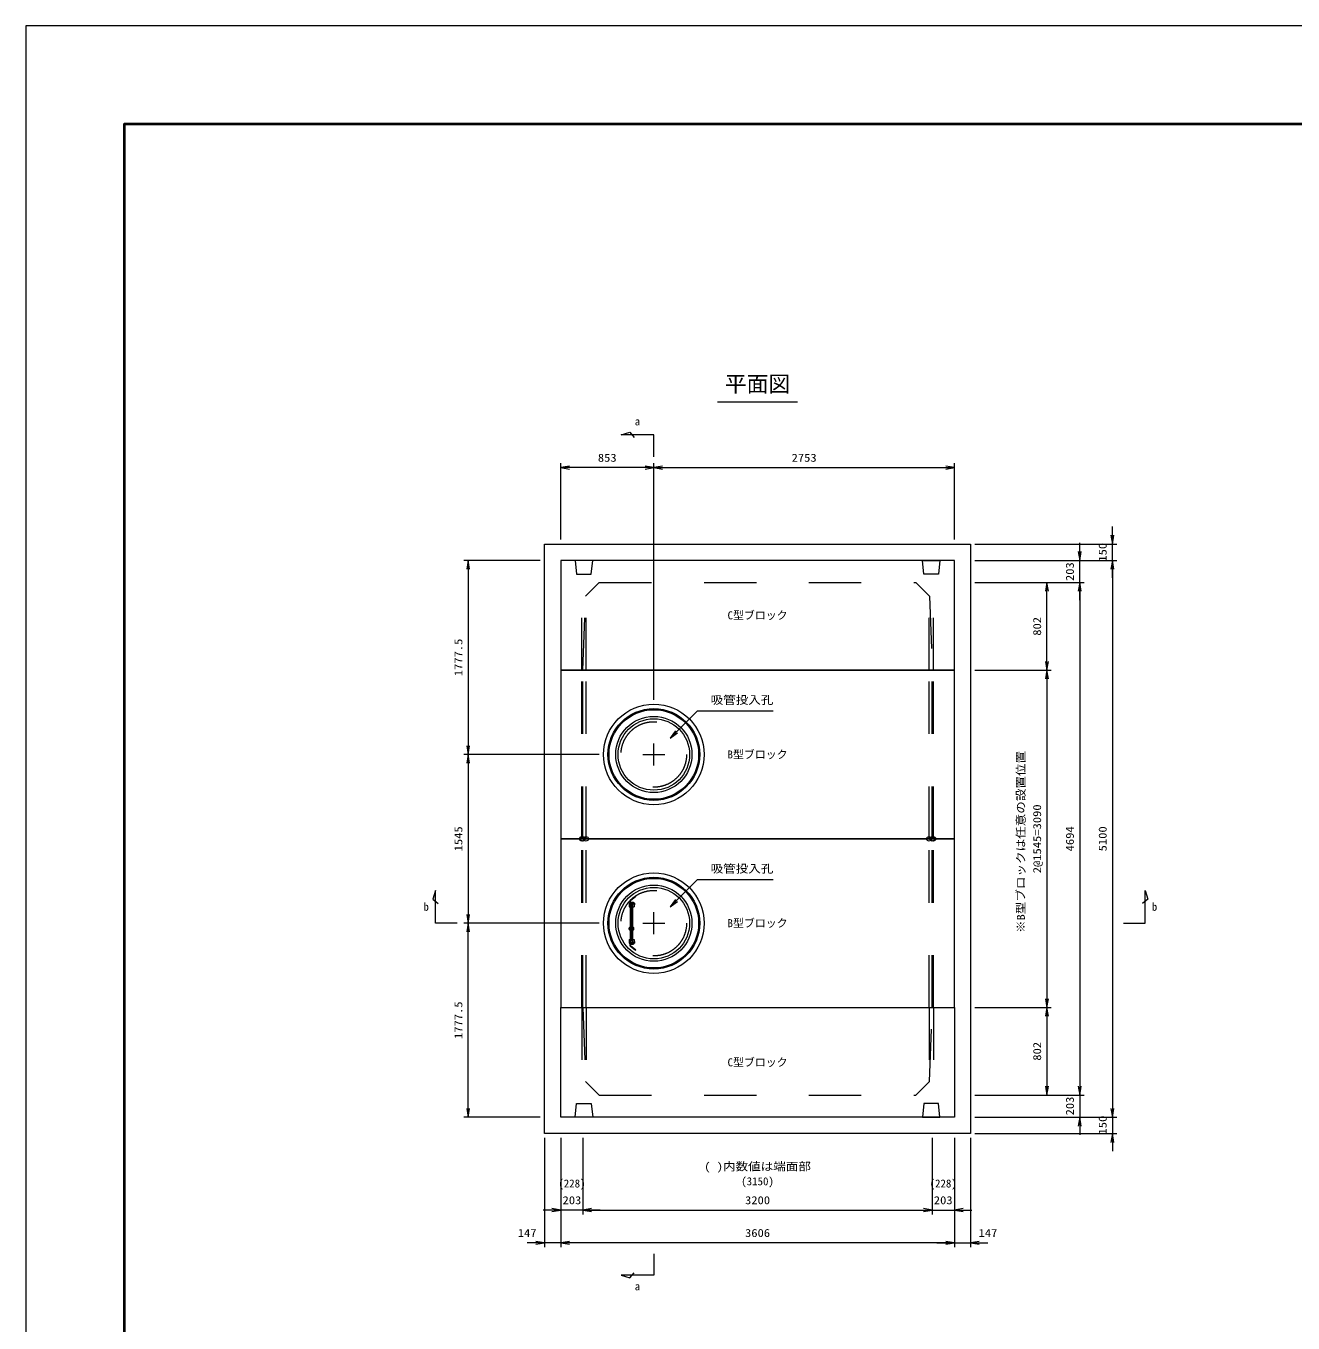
# Model space of a CAD drawing. Units: millimetres at full size. Extents: x 37600 to 71200, y 27760 to 51520.
# Drawn here: x 37600 to 49204, y 39640 to 51520 of the extents above; entities that cross this region are included whole.
import ezdxf
from ezdxf.enums import TextEntityAlignment as Align

# ---------------------------------------------------------------- set-up
doc = ezdxf.new("R2010")
doc.units = ezdxf.units.MM
doc.header["$LTSCALE"] = 80.0044
doc.header["$PDMODE"] = 32
doc.header["$PDSIZE"] = 40
doc.linetypes.add('CHAIN', pattern=[18.5, 12, -1.5, 3.5, -1.5])
doc.linetypes.add('DASHED_SPACED', pattern=[12, 6, -6])
for name, color, linetype, lineweight in [('0_2', 4, 'Continuous', 13), ('Defpoints_5', 5, 'Continuous', 13), ('FRP', 4, 'DASHED_SPACED', 13), ('図枠', 1, 'Continuous', 40), ('寸法', 6, 'Continuous', 13), ('文字', 2, 'Continuous', 13)]:
    doc.layers.add(name, color=color, linetype=linetype, lineweight=lineweight)
doc.styles.add('ＭＳ ゴシック', font='')
doc.styles.get('ＭＳ ゴシック').set_extended_font_data('MS Gothic')

# ---------------------------------------------------------------- blocks, each defined once
blk = doc.blocks.new('open_arrow')
at = {"color": 0, "linetype": 'Continuous', "lineweight": -2}
blk.add_lwpolyline([(7.5, 1.25), (0, 0), (7.5, -1.25)], dxfattribs=at)

msp = doc.modelspace()

# ---------------------------------------------------------------- linework, layer by layer
at = {"layer": '0_2', "linetype": 'DASHED_SPACED'}
for p, q in [((42690, 45620), (42690, 46500)), ((42730, 45620), (42730, 46500)), ((45870, 45620), (45870, 46500)), ((45910, 45620), (45910, 46500)), ((42690, 44075), (42690, 45620)), ((42730, 44075), (42730, 45620)), ((45870, 44075), (45870, 45620)), ((45910, 44075), (45910, 45620)), ((42690, 42530), (42690, 44075)), ((42730, 42530), (42730, 44075)), ((45870, 42530), (45870, 44075)), ((45910, 42530), (45910, 44075)), ((42690, 42530), (42690, 41650)), ((42730, 42530), (42730, 41650)), ((45870, 42530), (45870, 41650)), ((45910, 42530), (45910, 41650))]:
    msp.add_line(p, q, dxfattribs=at)
at = {"layer": '0_2', "color": 3, "linetype": 'DASHED_SPACED'}
for p, q in [((42700, 44075), (42700, 45620)), ((45900, 44075), (45900, 45620)), ((42700, 42530), (42700, 44075)), ((45900, 42530), (45900, 44075))]:
    msp.add_line(p, q, dxfattribs=at)
at = {"layer": '0_2', "color": 2, "linetype": 'CHAIN'}
for p, q in [((43350, 44747.5), (43350, 44947.5)), ((43250, 44847.5), (43450, 44847.5)), ((43350, 43202.5), (43350, 43402.5)), ((43250, 43302.5), (43450, 43302.5))]:
    msp.add_line(p, q, dxfattribs=at)
at = {"layer": '0_2', "color": 7}
msp.add_lwpolyline([(42350, 46775), (46250, 46775), (46250, 41375), (42350, 41375)], close=True, dxfattribs=at)
at = {"layer": '0_2', "color": 3}
for points in [[(42497, 45620), (46103, 45620), (46103, 46625), (42497, 46625)], [(46103, 44075), (46103, 45620), (42497, 45620), (42497, 44075)], [(46103, 42530), (46103, 44075), (42497, 44075), (42497, 42530)], [(42497, 42530), (46103, 42530), (46103, 41525), (42497, 41525)]]:
    msp.add_lwpolyline(points, close=True, dxfattribs=at)
at = {"layer": '0_2', "linetype": 'DASHED_SPACED'}
for points in [[(42630, 46625), (42642.5, 46500), (42777.5, 46500), (42790, 46625)], [(45970, 46625), (45957.5, 46500), (45822.5, 46500), (45810, 46625)], [(42630, 41525), (42642.5, 41650), (42777.5, 41650), (42790, 41525)], [(45970, 41525), (45957.5, 41650), (45822.5, 41650), (45810, 41525)]]:
    msp.add_lwpolyline(points, close=True, dxfattribs=at)
at = {"layer": '0_2', "color": 3, "linetype": 'DASHED_SPACED'}
for points in [[(42700, 45620), (42725, 46297), (42850, 46422), (45750, 46422), (45875, 46297), (45900, 45620)], [(42700, 42530), (42725, 41853), (42850, 41728), (45750, 41728), (45875, 41853), (45900, 42530)]]:
    msp.add_lwpolyline(points, dxfattribs=at)
at = {"layer": '0_2', "color": 3}
for centre, radius in [((43350, 44847.5), 460), ((43350, 44847.5), 420), ((43350, 43302.5), 460), ((43350, 43302.5), 420)]:
    msp.add_circle(centre, radius, dxfattribs=at)
at = {"layer": '0_2'}
for centre, radius in [((43350, 44847.5), 410), ((43350, 44847.5), 349), ((43350, 44847.5), 327), ((43350, 43302.5), 410), ((43350, 43302.5), 349), ((43350, 43302.5), 327)]:
    msp.add_circle(centre, radius, dxfattribs=at)
at = {"layer": '0_2', "color": 3, "linetype": 'DASHED_SPACED'}
for centre in [(43350, 44847.5), (43350, 43302.5)]:
    msp.add_circle(centre, 300, dxfattribs=at)
at = {"layer": '0_2'}
for p in [(42690, 44075), (42730, 44075), (45870, 44075), (45910, 44075)]:
    msp.add_point(p, dxfattribs=at)
at = {"layer": '0_2', "color": 3}
for p in [(42700, 44075), (45900, 44075)]:
    msp.add_point(p, dxfattribs=at)
at = {"layer": 'Defpoints_5'}
msp.add_lwpolyline([(37600, 27760), (71200, 27760), (71200, 51520), (37600, 51520)], close=True, dxfattribs=at)
at = {"layer": 'FRP'}
for p, q in [((43125, 43486.44), (43171, 43486.44)), ((43125, 43486.44), (43125, 43484.44)), ((43125, 43484.44), (43171, 43484.44)), ((43125, 43484.44), (43125, 43452.44)), ((43132.09, 43494.59), (43134.03, 43488.77)), ((43181.43, 43550.66), (43132.85, 43510)), ((43134, 43482.25), (43134, 43477.55)), ((43134.03, 43491.44), (43134.03, 43486.44)), ((43134.03, 43491.44), (43165.12, 43491.44)), ((43184.32, 43547.21), (43135.73, 43506.54)), ((43139.58, 43495.94), (43165.12, 43495.94)), ((43159, 43491.44), (43155.95, 43488.39)), ((43156, 43491.44), (43156, 43486.44)), ((43156, 43482.25), (43156, 43477.55)), ((43159.95, 43484.44), (43159.95, 43473.71)), ((43165.12, 43495.94), (43165.12, 43491.44)), ((43171, 43484.44), (43171, 43452.44)), ((43173, 43484.44), (43173, 43471.44)), ((43181.43, 43550.66), (43184.32, 43547.21)), ((43125, 43473.71), (43159.95, 43473.71)), ((43125, 43452.44), (43133.9, 43452.44)), ((43134, 43473.71), (43134, 43131.29)), ((43156, 43473.71), (43156, 43131.29)), ((43156, 43452.44), (43171, 43452.44)), ((43171, 43471.44), (43173, 43471.44)), ((43125, 43152.56), (43133.9, 43152.56)), ((43125, 43152.56), (43125, 43120.56)), ((43125, 43131.29), (43159.95, 43131.29)), ((43134, 43127.45), (43134, 43122.75)), ((43156, 43152.56), (43171, 43152.56)), ((43156, 43127.45), (43156, 43122.75)), ((43159.95, 43131.29), (43159.95, 43120.56)), ((43171, 43152.56), (43171, 43120.56)), ((43171, 43133.56), (43173, 43133.56)), ((43173, 43133.56), (43173, 43120.56)), ((43125, 43120.56), (43171, 43120.56)), ((43125, 43120.56), (43125, 43118.56)), ((43125, 43118.56), (43171, 43118.56)), ((43134.03, 43116.23), (43132.09, 43110.41)), ((43132.85, 43095), (43181.43, 43054.34)), ((43134.03, 43118.56), (43134.03, 43113.56)), ((43134.03, 43113.56), (43165.12, 43113.56)), ((43135.73, 43098.46), (43184.32, 43057.79)), ((43139.58, 43109.06), (43165.12, 43109.06)), ((43155.95, 43116.61), (43159, 43113.56)), ((43156, 43118.56), (43156, 43113.56)), ((43165.12, 43113.56), (43165.12, 43109.06)), ((43184.32, 43057.79), (43181.43, 43054.34))]:
    msp.add_line(p, q, dxfattribs=at)
at = {"layer": 'FRP', "linetype": 'CHAIN'}
msp.add_line((43145, 43465.4), (43145, 43139.74), dxfattribs=at)
at = {"layer": 'FRP'}
for centre, radius, start, end in [((43139.58, 43501.94), 10.5, 129.92782, 270), ((43139.58, 43501.94), 6, 129.92906, 270), ((43171, 43484.44), 2, 0, 90), ((43139.58, 43103.06), 10.5, 90, 230.07217), ((43139.58, 43103.06), 6, 90, 230.07093), ((43171, 43120.56), 2, 270, 0)]:
    msp.add_arc(centre, radius, start, end, dxfattribs=at)
msp.add_point((43145, 43252.5), dxfattribs=at)
at = {"layer": '図枠'}
msp.add_lwpolyline([(38500, 28660), (70300, 28660), (70300, 50620), (38500, 50620)], close=True, dxfattribs=at)
at = {"layer": '寸法'}
for p, q in [((42497, 46815), (42497, 47515)), ((43350, 47475), (42497, 47475)), ((43350, 45347.5), (43350, 47515)), ((43350, 45347.5), (43350, 47515)), ((43350, 47475), (46103, 47475)), ((46103, 46815), (46103, 47515)), ((47550, 46465), (47550, 46935)), ((46290, 46775), (47590, 46775)), ((47250, 46262), (47250, 46785)), ((42310, 46625), (41610, 46625)), ((41650, 46625), (41650, 44847.5)), ((46290, 46625), (47590, 46625)), ((46290, 46625), (47290, 46625)), ((46290, 46625), (47590, 46625)), ((47550, 46625), (47550, 41525)), ((46290, 46422), (47290, 46422)), ((46290, 46422), (46990, 46422)), ((46290, 46422), (47290, 46422)), ((46950, 45620), (46950, 46422)), ((47250, 46422), (47250, 41728)), ((46290, 45620), (46990, 45620)), ((46290, 45620), (46990, 45620)), ((46950, 45620), (46950, 42530)), ((42850, 44847.5), (41610, 44847.5)), ((42850, 44847.5), (41610, 44847.5)), ((41650, 44847.5), (41650, 43302.5)), ((42850, 43302.5), (41610, 43302.5)), ((42850, 43302.5), (41610, 43302.5)), ((41650, 41525), (41650, 43302.5)), ((46290, 42530), (46990, 42530)), ((46290, 42530), (46990, 42530)), ((46950, 42530), (46950, 41728)), ((47250, 41888), (47250, 41365)), ((46290, 41728), (47290, 41728)), ((46290, 41728), (46990, 41728)), ((46290, 41728), (47290, 41728)), ((47550, 41685), (47550, 41215)), ((42310, 41525), (41610, 41525)), ((46290, 41525), (47590, 41525)), ((46290, 41525), (47290, 41525)), ((46290, 41525), (47590, 41525)), ((46290, 41375), (47590, 41375)), ((42350, 41335), (42350, 40335)), ((42497, 41335), (42497, 40335)), ((42497, 41335), (42497, 40635)), ((42497, 41335), (42497, 40335)), ((42700, 41335), (42700, 40635)), ((42700, 41335), (42700, 40635)), ((45900, 41335), (45900, 40635)), ((45900, 41335), (45900, 40635)), ((46103, 41335), (46103, 40335)), ((46103, 41335), (46103, 40635)), ((46103, 41335), (46103, 40335)), ((46250, 41335), (46250, 40335)), ((42860, 40675), (42337, 40675)), ((42700, 40675), (45900, 40675)), ((45740, 40675), (46263, 40675)), ((42657, 40375), (42190, 40375)), ((46103, 40375), (42497, 40375)), ((45943, 40375), (46410, 40375))]:
    msp.add_line(p, q, dxfattribs=at)
for points in [[(43350, 47575), (43350, 47775), (43050, 47775), (43130, 47800), (43170, 47750)], [(43500, 44997.5), (43556.57, 45054.07), (43750, 45247.5), (44443.33, 45247.5)], [(41550, 43302.5), (41350, 43302.5), (41350, 43602.5), (41325, 43522.5), (41375, 43482.5)], [(43500, 43452.5), (43556.57, 43509.07), (43750, 43702.5), (44443.33, 43702.5)], [(47650, 43302.5), (47850, 43302.5), (47850, 43602.5), (47875, 43522.5), (47825, 43482.5)], [(43350, 40275), (43350, 40078), (43050, 40078), (43130, 40053), (43170, 40100)]]:
    msp.add_lwpolyline(points, dxfattribs=at)
at = {"layer": '文字'}
msp.add_line((44666.67, 48075), (43933.33, 48075), dxfattribs=at)

# ---------------------------------------------------------------- block references
at = {"layer": '寸法', "xscale": 10.7, "yscale": 10.7}
for p in [(42497, 47475), (43350, 47475), (42700, 40675), (42700, 40675), (46103, 40675), (42497, 40375), (42497, 40375), (46250, 40375)]:
    msp.add_blockref('open_arrow', p, dxfattribs=at)
for p, rotation in [((43350, 47475), 180), ((46103, 47475), 180), ((47550, 46775), 90), ((47250, 46625), 90), ((41650, 46625), 270), ((47550, 46625), 270), ((47550, 46625), 270), ((46950, 46422), 270), ((47250, 46422), 270), ((47250, 46422), 270), ((46950, 45620), 90), ((46950, 45620), 270), ((43500, 44997.5), 45), ((41650, 44847.5), 90), ((41650, 44847.5), 270), ((43500, 43452.5), 45), ((41650, 43302.5), 90), ((41650, 43302.5), 270), ((46950, 42530), 90), ((46950, 42530), 270), ((46950, 41728), 90), ((47250, 41728), 90), ((47250, 41728), 90), ((41650, 41525), 90), ((47550, 41525), 90), ((47550, 41525), 90), ((47250, 41525), 270), ((47550, 41375), 270), ((42497, 40675), 180), ((45900, 40675), 180), ((45900, 40675), 180), ((42350, 40375), 180), ((46103, 40375), 180), ((46103, 40375), 180)]:
    msp.add_blockref('open_arrow', p, dxfattribs=dict(at, rotation=rotation))

# ---------------------------------------------------------------- texts
at = {"layer": '寸法', "color": 3, "style": 'ＭＳ ゴシック'}
for s, p in [('a', (43200, 47935)), ('(228)', (42600, 40955)), ('(3150)', (44300, 40975)), ('(228)', (46000, 40955))]:
    msp.add_text(s, height=73.31, dxfattribs=at).set_placement(p, align=Align.TOP_CENTER)
at = {"layer": '寸法', "style": 'ＭＳ ゴシック', "width": 1.15}
for s, p in [('853', (42923.5, 47565)), ('2753', (44726.5, 47565)), ('203', (42600, 40765)), ('3200', (44300, 40765)), ('203', (46000, 40765)), ('147', (42190, 40465)), ('3606', (44300, 40465)), ('147', (46410, 40465))]:
    msp.add_text(s, height=73.31, dxfattribs=at).set_placement(p, align=Align.MIDDLE_CENTER)
for s, p in [('150', (47460, 46700)), ('203', (47160, 46522)), ('802', (46860, 46021)), ('1777.5', (41560, 45736.25)), ('2@1545=3090', (46860, 44075)), ('1545', (41560, 44075)), ('4694', (47160, 44075)), ('5100', (47460, 44075)), ('1777.5', (41560, 42413.75)), ('802', (46860, 42129)), ('203', (47160, 41628)), ('150', (47460, 41453))]:
    msp.add_text(s, height=73.31, rotation=90, dxfattribs=at).set_placement(p, align=Align.MIDDLE_CENTER)
for p in [(43870, 45287.5), (43870, 43742.5)]:
    msp.add_text('吸管投入孔', height=73.31, dxfattribs=at).set_placement(p, align=Align.BOTTOM_LEFT)
at = {"layer": '寸法', "color": 3, "style": 'ＭＳ ゴシック', "width": 1.15}
msp.add_text('※B型ブロックは任意の設置位置', height=73.31, rotation=90, dxfattribs=at).set_placement((46770, 44045.92), align=Align.BOTTOM_CENTER)
at = {"layer": '寸法', "color": 3, "style": 'ＭＳ ゴシック'}
msp.add_text('b', height=73.31, dxfattribs=at).set_placement((41290, 43452.5), align=Align.MIDDLE_RIGHT)
msp.add_text('b', height=73.31, dxfattribs=at).set_placement((47910, 43452.5), align=Align.MIDDLE_LEFT)
at = {"layer": '寸法', "color": 3, "style": 'ＭＳ ゴシック', "width": 1.15}
msp.add_text('( )内数値は端面部', height=73.31, dxfattribs=at).set_placement((44300, 41015), align=Align.BOTTOM_CENTER)
at = {"layer": '寸法', "color": 3, "style": 'ＭＳ ゴシック'}
msp.add_text('a', height=73.31, dxfattribs=at).set_placement((43200, 39918), align=Align.BOTTOM_CENTER)
at = {"layer": '文字', "style": 'ＭＳ ゴシック'}
msp.add_text('平面図', height=146.6, dxfattribs=at).set_placement((44300, 48315), align=Align.TOP_CENTER)
for s, p in [('C型ブロック', (44300, 46122)), ('B型ブロック', (44300, 44847.5)), ('B型ブロック', (44300, 43302.5)), ('C型ブロック', (44300, 42028))]:
    msp.add_text(s, height=73.31, dxfattribs=at).set_placement(p, align=Align.MIDDLE_CENTER)

doc.saveas('drawing.dxf')
